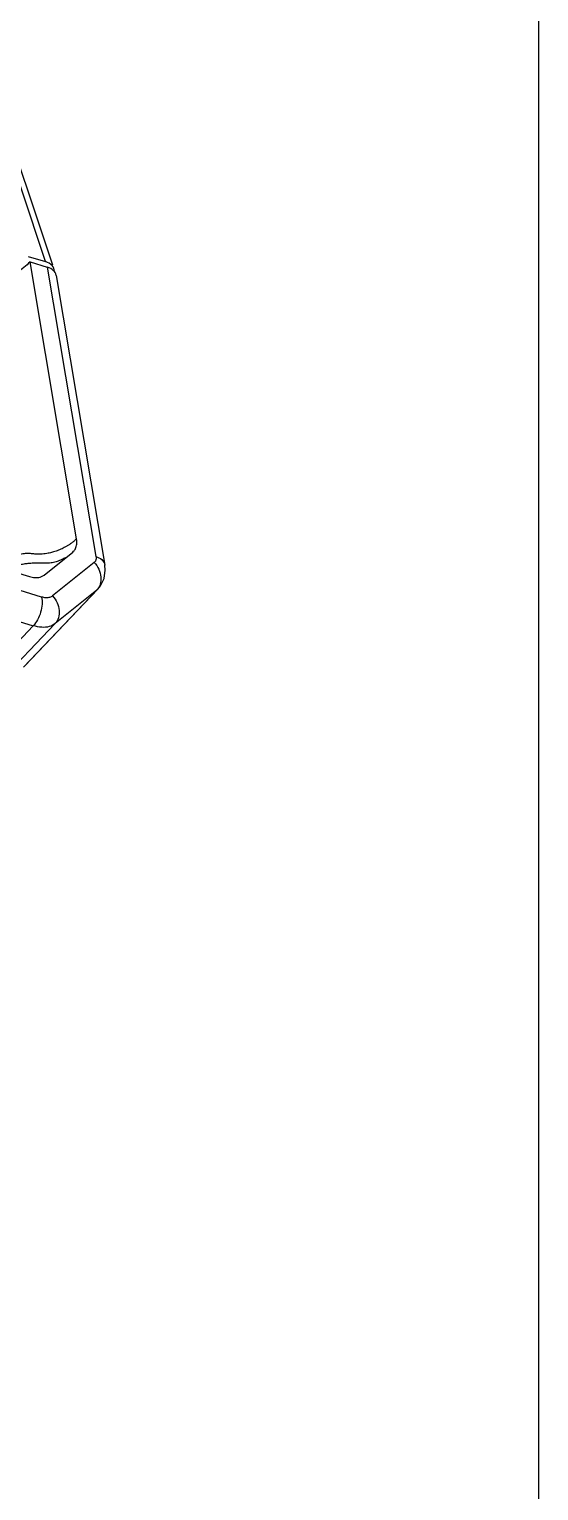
# Model space of a CAD drawing. Header units: millimetres. Extents: x 14343 to 15285, y -9166 to -7819.
# Drawn here: x 15249.6 to 15284.9, y -8666.4 to -8565.1 of the extents above; entities that cross this region are included whole.
import ezdxf

# ---------------------------------------------------------------- set-up
doc = ezdxf.new("R2010")
doc.units = ezdxf.units.MM

# ---------------------------------------------------------------- blocks, each defined once
blk = doc.blocks.new('u9')
at = {"color": 7, "linetype": 'Continuous'}
for p, q in [((-437.426, 113.458), (-432.465, 118.667)), ((-435.915, 113.603), (-430.99, 118.774)), ((-440.395, 111.064), (-435.322, 116.391)), ((-435.242, 116.464), (-440.315, 111.138)), ((-309.44, 75.308), (-435.915, 113.603)), ((-440.315, 111.138), (-437.426, 113.458)), ((-440.143, 109.213), (-437.255, 111.533)), ((-436.494, 111.611), (-310.018, 73.316)), ((-440.394, 111.066), (-440.583, 110.833)), ((-440.394, 111.066), (-440.315, 111.138)), ((-436.661, 110.092), (-438.651, 108.493)), ((-310.346, 72.256), (-435.646, 110.196)), ((-437.498, 89.307), (-440.878, 109.395)), ((-436.887, 88.731), (-440.263, 108.797)), ((-438.651, 108.493), (-438.708, 108.441)), ((-438.918, 107.567), (-435.688, 88.368)), ((-437.27, 88.603), (-431.019, 69.931)), ((-435.688, 88.368), (-436.887, 88.731)), ((-435.563, 87.994), (-436.762, 88.357)), ((-436.762, 88.357), (-430.436, 69.463))]:
    blk.add_line(p, q, dxfattribs=at)
blk.add_lwpolyline([(-440.583, 110.833), (-440.822, 110.333), (-440.908, 109.759), (-440.878, 109.395)], dxfattribs=at)
blk.add_arc((-439.613, 110.475), 0.966, 136.59781, 142.72692, dxfattribs=at)
for centre, start_param in [((-436.031, 89.627), 3.0944217), ((-435.905, 89.253), 2.983385)]:
    blk.add_ellipse(centre, major_axis=(1.458, 0.364), ratio=0.6143918, start_param=start_param, end_param=3.9405757, dxfattribs=at)
for points, start_tangent, end_tangent in [([(-437.426, 113.458), (-437.017, 113.662), (-436.503, 113.711), (-435.915, 113.603)], (0.7813605, 0.62408), (0.9570367, -0.2899669)), ([(-436.494, 111.611), (-436.525, 112.114), (-436.426, 112.665), (-436.213, 113.187), (-435.916, 113.603)], (-0.2056836, 0.9786185), (0.6896984, 0.7240967)), ([(-437.255, 111.533), (-437.571, 112.011), (-437.714, 112.542), (-437.663, 113.049), (-437.426, 113.458)], (-0.674023, 0.7387103), (0.6875639, 0.7261239)), ([(-437.255, 111.533), (-437.047, 111.638), (-436.788, 111.665), (-436.494, 111.611)], (0.779308, 0.626641), (0.9570818, -0.2898179)), ([(-440.453, 109.677), (-440.459, 109.691), (-440.602, 110.222), (-440.552, 110.729)], (-0.4222777, 0.9064665), (0.3016887, 0.9534065)), ([(-440.552, 110.729), (-440.382, 111.059)], (0.3016887, 0.9534065), (0.6060867, 0.7953986)), ([(-440.143, 109.213), (-440.453, 109.677)], (-0.6740228, 0.7387105), (-0.4222777, 0.9064665)), ([(-438.126, 108.896), (-437.962, 108.984), (-437.806, 109.055), (-437.651, 109.116), (-437.492, 109.168), (-437.323, 109.213), (-437.146, 109.248), (-436.95, 109.27), (-436.749, 109.275), (-436.581, 109.27), (-436.438, 109.265), (-436.292, 109.263), (-436.134, 109.264), (-435.978, 109.268), (-435.826, 109.274), (-435.678, 109.282), (-435.538, 109.294), (-435.4, 109.31), (-435.256, 109.333), (-435.097, 109.366), (-434.924, 109.41), (-434.736, 109.467), (-434.532, 109.54), (-434.317, 109.632), (-434.117, 109.732)], (0.8647276, 0.5022411), (0.8790856, 0.476664)), ([(-436.479, 110.198), (-436.661, 110.092)], (-0.9231627, -0.3844096), (-0.7796617, -0.626201)), ([(-436.038, 110.267), (-436.385, 110.231), (-436.479, 110.198)], (-0.9988014, 0.048946), (-0.9231627, -0.3844096)), ([(-435.646, 110.196), (-436.038, 110.267)], (-0.9570879, 0.2897979), (-0.9988014, 0.048946)), ([(-440.263, 108.797), (-440.66, 109.02), (-440.865, 109.337), (-440.877, 109.394)], (-0.945974, 0.3242425), (-0.15584, 0.9877823)), ([(-440.263, 108.797), (-440.271, 108.863), (-440.273, 108.926), (-440.267, 108.985), (-440.255, 109.041), (-440.236, 109.092), (-440.212, 109.138), (-440.18, 109.178), (-440.143, 109.213)], (-0.1659269, 0.9861381), (0.7796664, 0.6261951)), ([(-438.708, 108.441), (-438.841, 108.258), (-438.932, 107.942), (-438.918, 107.567)], (-0.7049249, -0.709282), (0.1659243, -0.9861385)), ([(-438.067, 108.181), (-437.907, 108.26), (-437.744, 108.332), (-437.575, 108.399), (-437.408, 108.458), (-437.249, 108.506), (-437.103, 108.544), (-436.943, 108.576), (-436.744, 108.607), (-436.53, 108.633), (-436.345, 108.647), (-436.206, 108.645), (-436.08, 108.638), (-435.96, 108.626), (-435.844, 108.612), (-435.722, 108.601), (-435.587, 108.595), (-435.437, 108.598), (-435.274, 108.611), (-435.101, 108.636), (-434.918, 108.672), (-434.726, 108.724), (-434.523, 108.794), (-434.311, 108.887), (-434.093, 109.009), (-433.873, 109.165), (-433.657, 109.364)], (0.8876444, 0.4605295), (0.6896963, 0.7240987)), ([(-438.918, 107.567), (-438.742, 107.731), (-438.569, 107.87), (-438.399, 107.988), (-438.231, 108.091), (-438.067, 108.181)], (0.7039599, 0.7102397), (0.8876444, 0.4605295)), ([(-435.688, 88.368), (-434.791, 89.112), (-434.439, 89.33), (-433.67, 89.71), (-433.05, 89.94), (-432.838, 90.006), (-432.416, 90.143), (-432.007, 90.302), (-431.238, 90.683), (-430.558, 91.135), (-429.988, 91.644)], (0.6896984, 0.7240967), (0.6896984, 0.7240967))]:
    blk.add_spline(points, degree=3, dxfattribs=dict(at, start_tangent=start_tangent, end_tangent=end_tangent))
at = {"layer": 'Defpoints', "color": 2}
blk.add_lwpolyline([(0, 673.52), (-470.981, 673.52), (-470.981, 0), (0, 0)], close=True, dxfattribs=at)

msp = doc.modelspace()

# ---------------------------------------------------------------- block references
at = {"rotation": 180}
msp.add_blockref('u9', (14813.95, -8492.81), dxfattribs=at)

doc.saveas('drawing.dxf')
